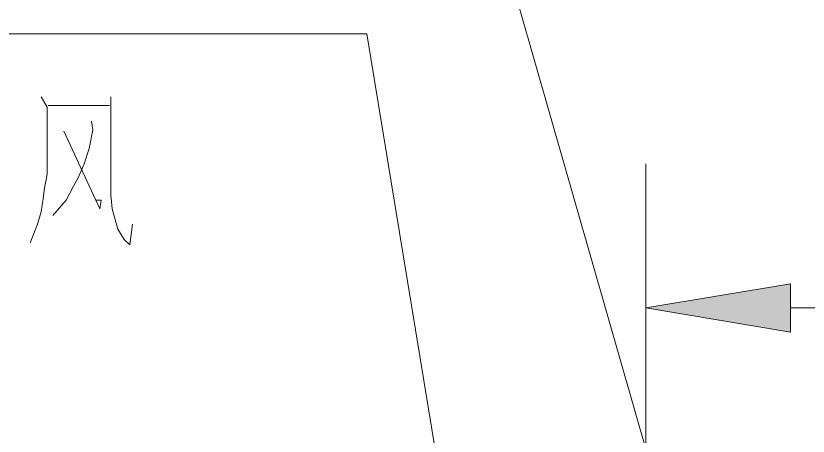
# Model space of a CAD drawing. Header units: millimetres. Extents: x 0 to 414, y 0 to 292.
# Drawn here: x 299.38 to 310.73, y 246.08 to 252.1 of the extents above; entities that cross this region are included whole.
import ezdxf

# ---------------------------------------------------------------- set-up
doc = ezdxf.new("R2010")
doc.units = ezdxf.units.MM

msp = doc.modelspace()

# ---------------------------------------------------------------- hatches: boundary and pattern name
h = msp.add_hatch(color=0)
h.dxf.hatch_style = 2
h.paths.add_polyline_path([(310.479722, 248.256778), (308.408917, 247.911056), (310.479722, 247.565333)])

# ---------------------------------------------------------------- linework, layer by layer
at = {"color": 0, "lineweight": 0}
for points in [[(303.773417, 262.050389), (309.84825, 240.862556)], [(290.018611, 251.837472), (304.411944, 251.837472)], [(304.411944, 251.837472), (306.214639, 240.859028)], [(299.744694, 250.934361), (299.829361, 250.786194), (299.829361, 249.826639), (299.794083, 249.629083), (299.776444, 249.480917), (299.744694, 249.286889), (299.691778, 249.114028), (299.589472, 248.842389)], [(300.743056, 250.934361), (300.743056, 249.530306), (300.760694, 249.33275), (300.795972, 249.212806), (300.845361, 249.039944), (300.933556, 248.891778), (301.018222, 248.817694), (301.0535, 249.114028)], [(299.847, 250.810889), (300.725417, 250.810889)], [(300.467889, 250.588639), (300.485528, 250.465167), (300.432611, 250.197056), (300.362056, 249.974806), (300.277389, 249.77725), (300.206833, 249.653778), (300.104528, 249.456222), (299.914028, 249.2375)], [(300.06925, 250.444), (300.587833, 249.33275), (300.605472, 249.456222), (300.534917, 249.456222)], [(308.408917, 241.155361), (308.408917, 249.978333)], [(310.479722, 247.911056), (320.128194, 247.911056)]]:
    msp.add_lwpolyline(points, dxfattribs=at)
msp.add_lwpolyline([(310.479722, 248.256778), (308.408917, 247.911056), (310.479722, 247.565333)], close=True, dxfattribs=at)

doc.saveas('drawing.dxf')
